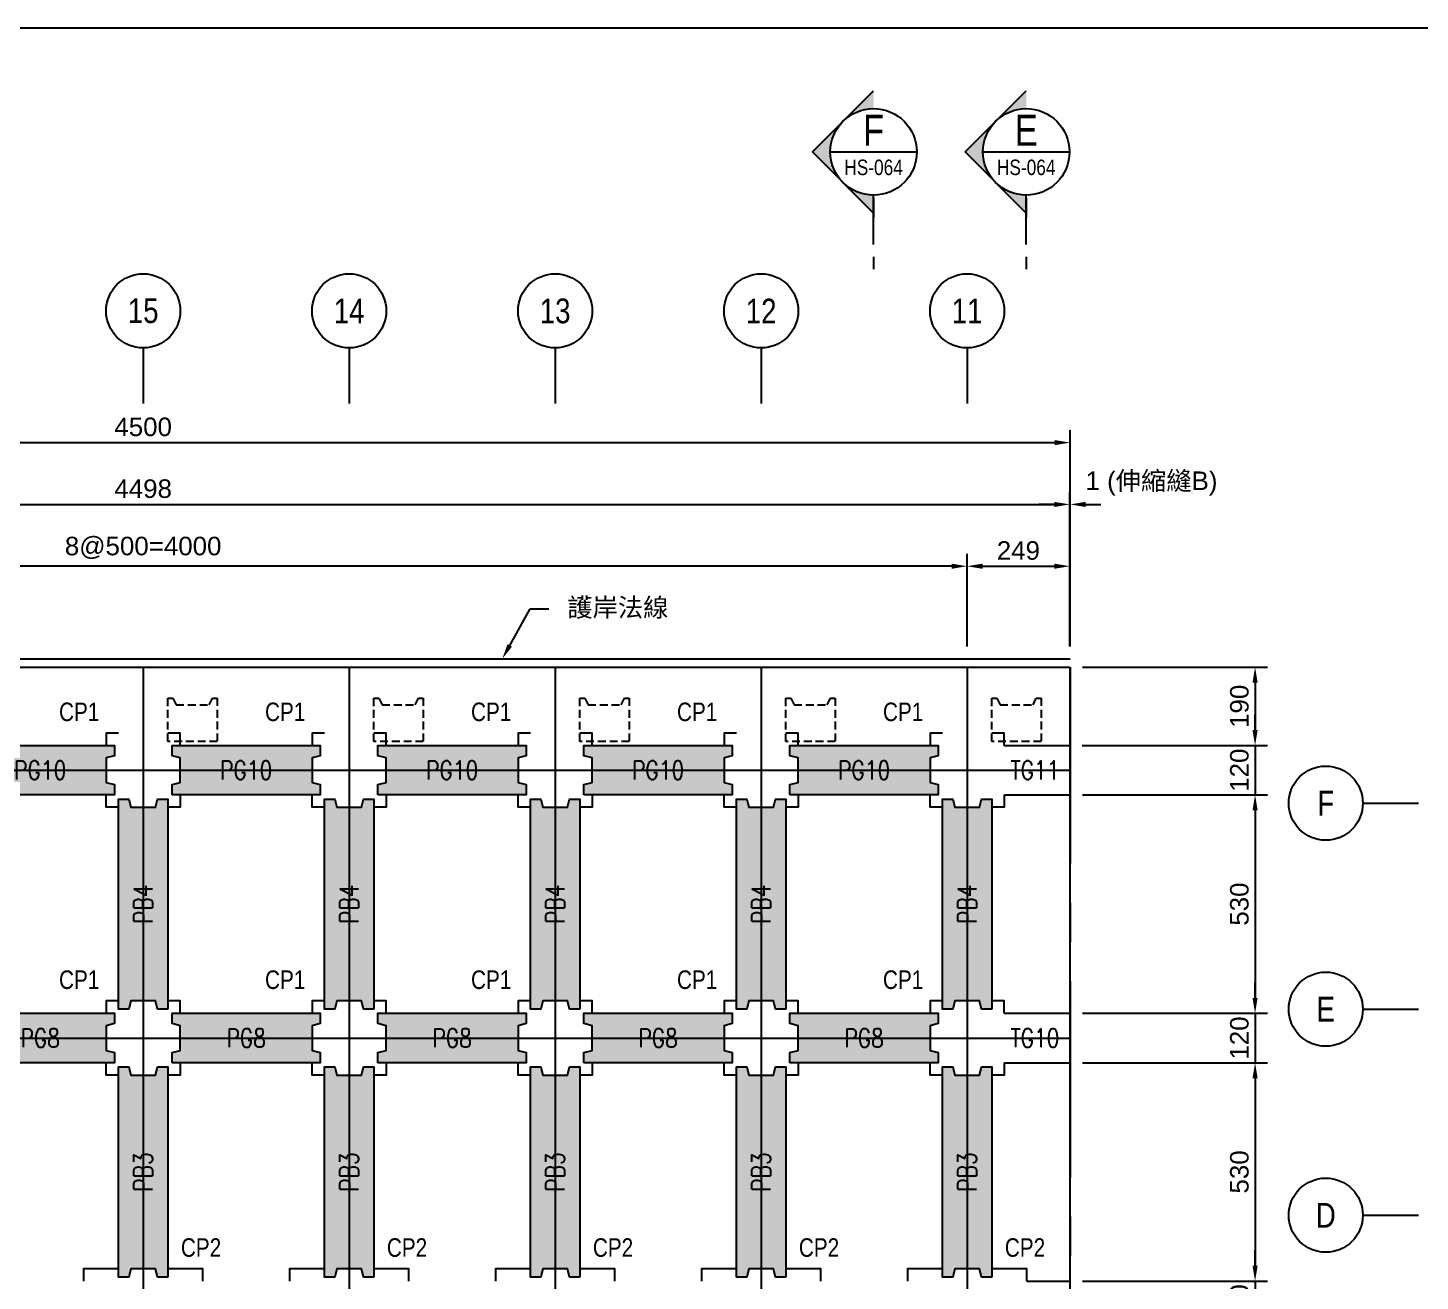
# Model space of a CAD drawing. Header units: millimetres. Extents: x 4668 to 40173, y -3560 to 14620.
# Drawn here: x 7717 to 11096, y 11578 to 14620 of the extents above; entities that cross this region are included whole.
import ezdxf
from ezdxf import colors
from ezdxf.entities.mleader import LeaderData, LeaderLine
from ezdxf.enums import TextEntityAlignment as Align
from ezdxf.math import Vec2, Vec3

# ---------------------------------------------------------------- set-up
doc = ezdxf.new("R2010")
doc.units = ezdxf.units.MM
for name, pattern in [('CENTER', [50.8, 31.75, -6.35, 6.35, -6.35]), ('DASHED', [19.05, 12.7, -6.35]), ('HIDDEN', [9.525, 6.35, -3.175])]:
    doc.linetypes.add(name, pattern=pattern)
doc.layers.get('0').transparency = 0.5
for name, color, linetype in [('DIM_03', 1, 'Continuous'), ('HB_DIM', 1, 'Continuous'), ('HB_SYMBOLS', 7, 'Continuous'), ('場鑄梁', 4, 'Continuous'), ('場鑄梁_TXT', 2, 'Continuous'), ('場鑄梁_虛線', 4, 'Continuous'), ('底圖', 7, 'Continuous'), ('預鑄梁', 7, 'Continuous'), ('預鑄梁_TXT', 2, 'Continuous'), ('預鑄梁_外緣', 7, 'Continuous'), ('預鑄樁帽', 6, 'Continuous'), ('預鑄樁帽_TXT', 2, 'Continuous')]:
    doc.layers.add(name, color=color, linetype=linetype)
doc.layers.add('HB_0', color=7, linetype='Continuous', transparency=0.5)
doc.layers.add('預鑄梁_HATCH', color=253, linetype='Continuous', transparency=0.5)
doc.layers.get('預鑄樁帽').off()
doc.styles.get("Standard").update_dxf_attribs({"font": 'arial.ttf'})
doc.styles.add('結構平面-V3$0$STANDARD', font='ROMANS', dxfattribs={"width": 0.8, "bigfont": 'LCHINA.shx'})
doc.dimstyles.new('150cm', dxfattribs={"dimscale": 15, "dimtxt": 3, "dimasz": 2.5, "dimexe": 2, "dimexo": 2, "dimgap": 1, "dimtad": 1, "dimdsep": 46, "dimtxsty": 'Standard', "dimcen": 0, "dimclrt": 2, "dimadec": 0, "dimazin": 0, "dimtfac": 1, "dimtix": 1, "dimtmove": 2, "dimatfit": 3, "dimfxl": 1, "dimtolj": 1, "dimtzin": 0, "dimarcsym": 0})

# ---------------------------------------------------------------- blocks, each defined once
blk = doc.blocks.new('*D560')
at = {"layer": 'Defpoints', "color": 0}
for p in [(10245.5, 13313.2), (9996.5, 13088.2), (10245.5, 13088.2)]:
    blk.add_point(p, dxfattribs=at)
at = {"layer": 'HB_DIM', "color": 0, "lineweight": -2}
for p, q in [((9996.5, 13118.2), (9996.5, 13343.2)), ((10245.5, 13118.2), (10245.5, 13343.2)), ((10034, 13313.2), (10208, 13313.2))]:
    blk.add_line(p, q, dxfattribs=at)
at = {"layer": 'HB_DIM', "color": 0}
for points in [[(10034, 13319.4), (10034, 13306.9), (9996.5, 13313.2)], [(10208, 13306.9), (10208, 13319.4), (10245.5, 13313.2)]]:
    blk.add_solid(points, dxfattribs=at)
at = {"layer": 'HB_DIM', "color": 2, "insert": (10121, 13351.1), "char_height": 45, "attachment_point": 5}
blk.add_mtext('\\A1;249', dxfattribs=at)
blk = doc.blocks.new('*D561')
at = {"layer": 'Defpoints', "color": 0}
for p in [(10245.5, 13463.2), (5747.5, 13088.2), (10245.5, 13088.2)]:
    blk.add_point(p, dxfattribs=at)
at = {"layer": 'HB_DIM', "color": 0, "lineweight": -2}
for p, q in [((5747.5, 13118.2), (5747.5, 13493.2)), ((10245.5, 13118.2), (10245.5, 13493.2)), ((5785, 13463.2), (10208, 13463.2))]:
    blk.add_line(p, q, dxfattribs=at)
at = {"layer": 'HB_DIM', "color": 0}
for points in [[(5785, 13469.4), (5785, 13456.9), (5747.5, 13463.2)], [(10208, 13456.9), (10208, 13469.4), (10245.5, 13463.2)]]:
    blk.add_solid(points, dxfattribs=at)
at = {"layer": 'HB_DIM', "color": 2, "insert": (7996.5, 13501.1), "char_height": 45, "attachment_point": 5}
blk.add_mtext('\\A1;4498', dxfattribs=at)
blk = doc.blocks.new('*D562')
at = {"layer": 'Defpoints', "color": 0}
for p in [(10246.5, 13463.2), (10245.5, 13088.2), (10246.5, 13088.2)]:
    blk.add_point(p, dxfattribs=at)
at = {"layer": 'HB_DIM', "color": 0, "lineweight": -2}
for p, q in [((10245.5, 13118.2), (10245.5, 13493.2)), ((10246.5, 13118.2), (10246.5, 13493.2)), ((10208, 13463.2), (10170.5, 13463.2)), ((10245.5, 13463.2), (10246.5, 13463.2)), ((10284, 13463.2), (10321.5, 13463.2))]:
    blk.add_line(p, q, dxfattribs=at)
at = {"layer": 'HB_DIM', "color": 0}
for points in [[(10208, 13456.9), (10208, 13469.4), (10245.5, 13463.2)], [(10284, 13469.4), (10284, 13456.9), (10246.5, 13463.2)]]:
    blk.add_solid(points, dxfattribs=at)
at = {"layer": 'HB_DIM', "color": 2, "insert": (10444.1, 13513.8), "char_height": 45, "attachment_point": 5}
blk.add_mtext('\\A1;1 (伸縮縫B)', dxfattribs=at)
blk = doc.blocks.new('*D564')
at = {"layer": 'Defpoints', "color": 0}
for p in [(10246.5, 13613.2), (5746.5, 13088.2), (10246.5, 13088.2)]:
    blk.add_point(p, dxfattribs=at)
at = {"layer": 'HB_DIM', "color": 0, "lineweight": -2}
for p, q in [((5746.5, 13118.2), (5746.5, 13643.2)), ((10246.5, 13118.2), (10246.5, 13643.2)), ((5784, 13613.2), (10209, 13613.2))]:
    blk.add_line(p, q, dxfattribs=at)
at = {"layer": 'HB_DIM', "color": 0}
for points in [[(5784, 13619.4), (5784, 13606.9), (5746.5, 13613.2)], [(10209, 13606.9), (10209, 13619.4), (10246.5, 13613.2)]]:
    blk.add_solid(points, dxfattribs=at)
at = {"layer": 'HB_DIM', "color": 2, "insert": (7996.5, 13651.1), "char_height": 45, "attachment_point": 5}
blk.add_mtext('\\A1;4500', dxfattribs=at)
blk = doc.blocks.new('*D571')
at = {"layer": 'Defpoints', "color": 0}
for p in [(5996.5, 13313.2), (5996.5, 13088.2), (9996.5, 13088.2)]:
    blk.add_point(p, dxfattribs=at)
at = {"layer": 'HB_DIM', "color": 0, "lineweight": -2}
for p, q in [((5996.5, 13118.2), (5996.5, 13343.2)), ((9996.5, 13118.2), (9996.5, 13343.2)), ((9959, 13313.2), (6034, 13313.2))]:
    blk.add_line(p, q, dxfattribs=at)
at = {"layer": 'HB_DIM', "color": 0}
for points in [[(6034, 13319.4), (6034, 13306.9), (5996.5, 13313.2)], [(9959, 13306.9), (9959, 13319.4), (9996.5, 13313.2)]]:
    blk.add_solid(points, dxfattribs=at)
at = {"layer": 'HB_DIM', "color": 2, "insert": (7996.5, 13357.7), "char_height": 45, "attachment_point": 5}
blk.add_mtext('\\A1;8@500=4000', dxfattribs=at)
blk = doc.blocks.new('*D572')
at = {"layer": 'Defpoints', "color": 0}
for p in [(10246.5, 13068.2), (10245.5, 12878.2), (10695.5, 12878.2)]:
    blk.add_point(p, dxfattribs=at)
at = {"layer": 'HB_DIM', "color": 0, "lineweight": -2}
for p, q in [((10276.5, 13068.2), (10725.5, 13068.2)), ((10695.5, 13030.7), (10695.5, 12915.7)), ((10275.5, 12878.2), (10725.5, 12878.2))]:
    blk.add_line(p, q, dxfattribs=at)
at = {"layer": 'HB_DIM', "color": 0}
for points in [[(10701.8, 13030.7), (10689.3, 13030.7), (10695.5, 13068.2)], [(10689.3, 12915.7), (10701.8, 12915.7), (10695.5, 12878.2)]]:
    blk.add_solid(points, dxfattribs=at)
at = {"layer": 'HB_DIM', "color": 2, "insert": (10657.6, 12973.2), "char_height": 45, "attachment_point": 5, "rotation": 90}
blk.add_mtext('\\A1;190', dxfattribs=at)
blk = doc.blocks.new('*D573')
at = {"layer": 'Defpoints', "color": 0}
for p in [(10245.5, 12878.2), (10246.5, 12758.2), (10695.5, 12758.2)]:
    blk.add_point(p, dxfattribs=at)
at = {"layer": 'HB_DIM', "color": 0, "lineweight": -2}
for p, q in [((10695.5, 12915.7), (10695.5, 12953.2)), ((10275.5, 12878.2), (10725.5, 12878.2)), ((10695.5, 12878.2), (10695.5, 12758.2)), ((10276.5, 12758.2), (10725.5, 12758.2)), ((10695.5, 12720.7), (10695.5, 12683.2))]:
    blk.add_line(p, q, dxfattribs=at)
at = {"layer": 'HB_DIM', "color": 0}
for points in [[(10689.3, 12915.7), (10701.8, 12915.7), (10695.5, 12878.2)], [(10701.8, 12720.7), (10689.3, 12720.7), (10695.5, 12758.2)]]:
    blk.add_solid(points, dxfattribs=at)
at = {"layer": 'HB_DIM', "color": 2, "insert": (10657.6, 12818.2), "char_height": 45, "attachment_point": 5, "rotation": 90}
blk.add_mtext('\\A1;120', dxfattribs=at)
blk = doc.blocks.new('*D574')
at = {"layer": 'Defpoints', "color": 0}
for p in [(10246.5, 12758.2), (10246.5, 12228.2), (10695.5, 12228.2)]:
    blk.add_point(p, dxfattribs=at)
at = {"layer": 'HB_DIM', "color": 0, "lineweight": -2}
for p, q in [((10276.5, 12758.2), (10725.5, 12758.2)), ((10695.5, 12720.7), (10695.5, 12265.7)), ((10276.5, 12228.2), (10725.5, 12228.2))]:
    blk.add_line(p, q, dxfattribs=at)
at = {"layer": 'HB_DIM', "color": 0}
for points in [[(10701.8, 12720.7), (10689.3, 12720.7), (10695.5, 12758.2)], [(10689.3, 12265.7), (10701.8, 12265.7), (10695.5, 12228.2)]]:
    blk.add_solid(points, dxfattribs=at)
at = {"layer": 'HB_DIM', "color": 2, "insert": (10657.6, 12493.2), "char_height": 45, "attachment_point": 5, "rotation": 90}
blk.add_mtext('\\A1;530', dxfattribs=at)
blk = doc.blocks.new('*D575')
at = {"layer": 'Defpoints', "color": 0}
for p in [(10246.5, 12228.2), (10246.5, 12108.2), (10695.5, 12108.2)]:
    blk.add_point(p, dxfattribs=at)
at = {"layer": 'HB_DIM', "color": 0, "lineweight": -2}
for p, q in [((10695.5, 12265.7), (10695.5, 12303.2)), ((10276.5, 12228.2), (10725.5, 12228.2)), ((10695.5, 12228.2), (10695.5, 12108.2)), ((10276.5, 12108.2), (10725.5, 12108.2)), ((10695.5, 12070.7), (10695.5, 12033.2))]:
    blk.add_line(p, q, dxfattribs=at)
at = {"layer": 'HB_DIM', "color": 0}
for points in [[(10689.3, 12265.7), (10701.8, 12265.7), (10695.5, 12228.2)], [(10701.8, 12070.7), (10689.3, 12070.7), (10695.5, 12108.2)]]:
    blk.add_solid(points, dxfattribs=at)
at = {"layer": 'HB_DIM', "color": 2, "insert": (10657.6, 12168.2), "char_height": 45, "attachment_point": 5, "rotation": 90}
blk.add_mtext('\\A1;120', dxfattribs=at)
blk = doc.blocks.new('*D576')
at = {"layer": 'Defpoints', "color": 0}
for p in [(10246.5, 12108.2), (10246.5, 11578.2), (10695.5, 11578.2)]:
    blk.add_point(p, dxfattribs=at)
at = {"layer": 'HB_DIM', "color": 0, "lineweight": -2}
for p, q in [((10276.5, 12108.2), (10725.5, 12108.2)), ((10695.5, 12070.7), (10695.5, 11615.7)), ((10276.5, 11578.2), (10725.5, 11578.2))]:
    blk.add_line(p, q, dxfattribs=at)
at = {"layer": 'HB_DIM', "color": 0}
for points in [[(10701.8, 12070.7), (10689.3, 12070.7), (10695.5, 12108.2)], [(10689.3, 11615.7), (10701.8, 11615.7), (10695.5, 11578.2)]]:
    blk.add_solid(points, dxfattribs=at)
at = {"layer": 'HB_DIM', "color": 2, "insert": (10657.6, 11843.2), "char_height": 45, "attachment_point": 5, "rotation": 90}
blk.add_mtext('\\A1;530', dxfattribs=at)
blk = doc.blocks.new('*D577')
at = {"layer": 'Defpoints', "color": 0}
for p in [(10246.5, 11578.2), (10246.5, 11458.2), (10695.5, 11458.2)]:
    blk.add_point(p, dxfattribs=at)
at = {"layer": 'HB_DIM', "color": 0, "lineweight": -2}
for p, q in [((10695.5, 11615.7), (10695.5, 11653.2)), ((10276.5, 11578.2), (10725.5, 11578.2)), ((10695.5, 11578.2), (10695.5, 11458.2)), ((10276.5, 11458.2), (10725.5, 11458.2)), ((10695.5, 11420.7), (10695.5, 11383.2))]:
    blk.add_line(p, q, dxfattribs=at)
at = {"layer": 'HB_DIM', "color": 0}
for points in [[(10689.3, 11615.7), (10701.8, 11615.7), (10695.5, 11578.2)], [(10701.8, 11420.7), (10689.3, 11420.7), (10695.5, 11458.2)]]:
    blk.add_solid(points, dxfattribs=at)
at = {"layer": 'HB_DIM', "color": 2, "insert": (10657.6, 11518.2), "char_height": 45, "attachment_point": 5, "rotation": 90}
blk.add_mtext('\\A1;120', dxfattribs=at)
blk = doc.blocks.new('gr_t')
at = {"layer": 'HB_SYMBOLS', "color": 4, "linetype": 'Continuous'}
blk.add_line((0, -6), (0, -15), dxfattribs=at)
blk.add_circle((0, 0), 6, dxfattribs=at)
at = {"layer": 'HB_SYMBOLS', "color": 4, "linetype": 'Continuous', "width": 0.8}
blk.add_attdef('A', text='', height=4.5, dxfattribs=at).set_placement((0, 0), align=Align.MIDDLE)
blk = doc.blocks.new('PG8')
at = {"layer": '預鑄梁_HATCH'}
blk.add_hatch(color=256, dxfattribs=at).paths.add_polyline_path([(0, 25), (0, 0), (360, 0), (360, 25), (340, 30), (340, 90), (360, 95), (360, 120), (0, 120), (0, 95), (20, 90), (20, 30)])
at = {"layer": '預鑄梁', "linetype": 'DASHED', "ltscale": 50}
blk.add_lwpolyline([(0, 0), (0, 25), (20, 30), (20, 90), (0, 95), (0, 120), (360, 120), (360, 95), (340, 90), (340, 30), (360, 25), (360, 0), (0, 0)], dxfattribs=at)
at = {"layer": '預鑄梁_外緣'}
blk.add_lwpolyline([(0, 0), (0, 25), (20, 30), (20, 90), (0, 95), (0, 120), (360, 120), (360, 95), (340, 90), (340, 30), (360, 25), (360, 0), (0, 0)], dxfattribs=at)
at = {"layer": '預鑄梁_TXT', "linetype": 'Continuous', "style": '結構平面-V3$0$STANDARD', "width": 0.8}
blk.add_text('PG8', height=45, rotation=0, dxfattribs=at).set_placement((180, 60), align=Align.MIDDLE)
blk = doc.blocks.new('PG10')
at = {"layer": '預鑄梁_HATCH'}
blk.add_hatch(color=256, dxfattribs=at).paths.add_polyline_path([(0, 25), (0, 0), (360, 0), (360, 25), (340, 30), (340, 90), (360, 95), (360, 120), (0, 120), (0, 95), (20, 90), (20, 30)])
at = {"layer": '預鑄梁', "linetype": 'DASHED', "ltscale": 50}
blk.add_lwpolyline([(0, 0), (0, 25), (20, 30), (20, 90), (0, 95), (0, 120), (360, 120), (360, 95), (340, 90), (340, 30), (360, 25), (360, 0), (0, 0)], dxfattribs=at)
at = {"layer": '預鑄梁_外緣'}
blk.add_lwpolyline([(0, 0), (0, 25), (20, 30), (20, 90), (0, 95), (0, 120), (360, 120), (360, 95), (340, 90), (340, 30), (360, 25), (360, 0), (0, 0)], dxfattribs=at)
at = {"layer": '預鑄梁_TXT', "linetype": 'Continuous', "style": '結構平面-V3$0$STANDARD', "width": 0.8}
blk.add_text('PG10', height=45, rotation=0, dxfattribs=at).set_placement((180, 60), align=Align.MIDDLE)
blk = doc.blocks.new('PB3')
at = {"layer": '預鑄梁_HATCH'}
blk.add_hatch(color=256, dxfattribs=at).paths.add_polyline_path([(-25, 0), (0, 0), (0, 510), (-25, 510), (-30, 490), (-90, 490), (-95, 510), (-120, 510), (-120, 0), (-95, 0), (-90, 20), (-30, 20)])
at = {"layer": '預鑄梁', "linetype": 'DASHED', "ltscale": 50}
blk.add_lwpolyline([(0, 0), (-25, 0), (-30, 20), (-90, 20), (-95, 0), (-120, 0), (-120, 510), (-95, 510), (-90, 490), (-30, 490), (-25, 510), (0, 510), (0, 0)], dxfattribs=at)
at = {"layer": '預鑄梁_外緣'}
blk.add_lwpolyline([(0, 0), (-25, 0), (-30, 20), (-90, 20), (-95, 0), (-120, 0), (-120, 510), (-95, 510), (-90, 490), (-30, 490), (-25, 510), (0, 510), (0, 0)], dxfattribs=at)
at = {"layer": '預鑄梁_TXT', "linetype": 'Continuous', "style": '結構平面-V3$0$STANDARD', "width": 0.8}
blk.add_text('PB3', height=45, rotation=90, dxfattribs=at).set_placement((-60, 255), align=Align.MIDDLE)
blk = doc.blocks.new('PB4')
at = {"layer": '預鑄梁_HATCH'}
blk.add_hatch(color=256, dxfattribs=at).paths.add_polyline_path([(-25, 0), (0, 0), (0, 510), (-25, 510), (-30, 490), (-90, 490), (-95, 510), (-120, 510), (-120, 0), (-95, 0), (-90, 20), (-30, 20)])
at = {"layer": '預鑄梁', "linetype": 'DASHED', "ltscale": 50}
blk.add_lwpolyline([(0, 0), (-25, 0), (-30, 20), (-90, 20), (-95, 0), (-120, 0), (-120, 510), (-95, 510), (-90, 490), (-30, 490), (-25, 510), (0, 510), (0, 0)], dxfattribs=at)
at = {"layer": '預鑄梁_外緣'}
blk.add_lwpolyline([(0, 0), (-25, 0), (-30, 20), (-90, 20), (-95, 0), (-120, 0), (-120, 510), (-95, 510), (-90, 490), (-30, 490), (-25, 510), (0, 510), (0, 0)], dxfattribs=at)
at = {"layer": '預鑄梁_TXT', "linetype": 'Continuous', "style": '結構平面-V3$0$STANDARD', "width": 0.8}
blk.add_text('PB4', height=45, rotation=90, dxfattribs=at).set_placement((-60, 255), align=Align.MIDDLE)
blk = doc.blocks.new('PB5')
at = {"layer": 'HB_0', "color": 1, "linetype": 'HIDDEN', "ltscale": 3}
blk.add_lwpolyline([(0, 0), (0, 105), (12, 105), (20, 89), (100, 89), (108, 105), (120, 105), (120, 0), (0, 0)], dxfattribs=at)
blk = doc.blocks.new('CP1')
at = {"layer": '預鑄樁帽_TXT', "linetype": 'Continuous', "width": 0.8}
blk.add_text('CP1', height=45, dxfattribs=at).set_placement((-255.3, 241.6), align=Align.MIDDLE)
blk = doc.blocks.new('CP2')
at = {"layer": '預鑄樁帽_TXT', "linetype": 'Continuous', "width": 0.8}
blk.add_text('CP2', height=45, dxfattribs=at).set_placement((-14.5, 241.6), align=Align.MIDDLE)
blk = doc.blocks.new('SEC2U0-n')
at = {"color": 2, "linetype": 'Continuous'}
for p, q in [((-9.9, 0), (0, 9.9)), ((0, 9.9), (9.9, 0)), ((-7.51, 0), (-10.62, 0))]:
    blk.add_line(p, q, dxfattribs=at)
at = {"color": 3}
for p, q in [((-17, 0), (-19, 0)), ((-15, 0), (-7, 0))]:
    blk.add_line(p, q, dxfattribs=at)
at = {"color": 2, "linetype": 'Continuous'}
blk.add_circle((0, 0), 7, dxfattribs=at)
for points in [[(0, 9.9), (-3.5, 6.06), (-4.95, 4.95), (-4.26, 5.55)], [(0, 9.9), (-1.81, 6.76), (-3.5, 6.06), (-1.81, 6.76)], [(0, 9.9), (0, 7), (-1.81, 6.76), (-0.91, 6.94)], [(0, 9.9), (3.5, 6.06), (4.95, 4.95), (4.26, 5.55)], [(0, 9.9), (1.81, 6.76), (3.5, 6.06), (1.81, 6.76)], [(0, 9.9), (0, 7), (1.81, 6.76), (0.91, 6.94)], [(-9.9, 0), (-6.06, 3.5), (-4.95, 4.95), (-5.55, 4.26)], [(9.9, 0), (6.06, 3.5), (4.95, 4.95), (5.55, 4.26)], [(-9.9, 0), (-6.76, 1.81), (-6.06, 3.5), (-6.76, 1.81)], [(9.9, 0), (6.76, 1.81), (6.06, 3.5), (6.76, 1.81)], [(-9.9, 0), (-7, 0), (-6.76, 1.81), (-6.94, 0.91)], [(9.9, 0), (7, 0), (6.76, 1.81), (6.94, 0.91)]]:
    blk.add_solid(points, dxfattribs=at)
blk = doc.blocks.new('ST-n')
at = {"color": 2}
blk.add_line((-7, 0), (7, 0), dxfattribs=at)
blk.add_circle((0, 0), 7, dxfattribs=at)
at = {"color": 3, "width": 0.8}
blk.add_attdef('A', text='', height=4.5, dxfattribs=at).set_placement((0, 3.5), align=Align.MIDDLE)
at = {"color": 1, "width": 0.8}
blk.add_attdef('HB2002', text='', height=2.5, dxfattribs=at).set_placement((0, -2.5), align=Align.MIDDLE)

msp = doc.modelspace()

# ---------------------------------------------------------------- linework, layer by layer
at = {"layer": 'Defpoints', "color": 217, "true_color": 0x93278f}
msp.add_lwpolyline([(16503.213, 7667.236), (13510.713, 7667.236), (13510.713, 6332.236), (4668.213, 6332.236), (4668.213, 14619.736), (16503.213, 14619.736)], close=True, dxfattribs=at)
at = {"layer": '場鑄梁'}
for p, q in [((10086.543, 12878.16), (10245.543, 12878.16)), ((10086.543, 12758.16), (10245.543, 12758.16)), ((10086.543, 12228.16), (10245.543, 12228.16)), ((10086.543, 12108.16), (10245.543, 12108.16)), ((10141.543, 11578.16), (10245.543, 11578.16))]:
    msp.add_line(p, q, dxfattribs=at)
for points in [[(7936.543, 12908.16), (7906.543, 12908.16), (7906.543, 12878.16)], [(8086.543, 12878.16), (8086.543, 12908.16), (8056.543, 12908.16)], [(8436.543, 12908.16), (8406.543, 12908.16), (8406.543, 12878.16)], [(8586.543, 12878.16), (8586.543, 12908.16), (8556.543, 12908.16)], [(8936.543, 12908.16), (8906.543, 12908.16), (8906.543, 12878.16)], [(9086.543, 12878.16), (9086.543, 12908.16), (9056.543, 12908.16)], [(9436.543, 12908.16), (9406.543, 12908.16), (9406.543, 12878.16)], [(9586.543, 12878.16), (9586.543, 12908.16), (9556.543, 12908.16)], [(9936.543, 12908.16), (9906.543, 12908.16), (9906.543, 12878.16)], [(10086.543, 12878.16), (10086.543, 12908.16), (10056.543, 12908.16)], [(7936.543, 12728.16), (7906.543, 12728.16), (7906.543, 12758.16)], [(8086.543, 12758.16), (8086.543, 12728.16), (8056.543, 12728.16)], [(8436.543, 12728.16), (8406.543, 12728.16), (8406.543, 12758.16)], [(8586.543, 12758.16), (8586.543, 12728.16), (8556.543, 12728.16)], [(8936.543, 12728.16), (8906.543, 12728.16), (8906.543, 12758.16)], [(9086.543, 12758.16), (9086.543, 12728.16), (9056.543, 12728.16)], [(9436.543, 12728.16), (9406.543, 12728.16), (9406.543, 12758.16)], [(9586.543, 12758.16), (9586.543, 12728.16), (9556.543, 12728.16)], [(9936.543, 12728.16), (9906.543, 12728.16), (9906.543, 12758.16)], [(10086.543, 12758.16), (10086.543, 12728.16), (10056.543, 12728.16)], [(7936.543, 12258.16), (7906.543, 12258.16), (7906.543, 12228.16)], [(8086.543, 12228.16), (8086.543, 12258.16), (8056.543, 12258.16)], [(8436.543, 12258.16), (8406.543, 12258.16), (8406.543, 12228.16)], [(8586.543, 12228.16), (8586.543, 12258.16), (8556.543, 12258.16)], [(8936.543, 12258.16), (8906.543, 12258.16), (8906.543, 12228.16)], [(9086.543, 12228.16), (9086.543, 12258.16), (9056.543, 12258.16)], [(9436.543, 12258.16), (9406.543, 12258.16), (9406.543, 12228.16)], [(9586.543, 12228.16), (9586.543, 12258.16), (9556.543, 12258.16)], [(9936.543, 12258.16), (9906.543, 12258.16), (9906.543, 12228.16)], [(10086.543, 12228.16), (10086.543, 12258.16), (10056.543, 12258.16)], [(7936.543, 12078.16), (7906.543, 12078.16), (7906.543, 12108.16)], [(8086.543, 12108.16), (8086.543, 12078.16), (8056.543, 12078.16)], [(8436.543, 12078.16), (8406.543, 12078.16), (8406.543, 12108.16)], [(8586.543, 12108.16), (8586.543, 12078.16), (8556.543, 12078.16)], [(8936.543, 12078.16), (8906.543, 12078.16), (8906.543, 12108.16)], [(9086.543, 12108.16), (9086.543, 12078.16), (9056.543, 12078.16)], [(9436.543, 12078.16), (9406.543, 12078.16), (9406.543, 12108.16)], [(9586.543, 12108.16), (9586.543, 12078.16), (9556.543, 12078.16)], [(9936.543, 12078.16), (9906.543, 12078.16), (9906.543, 12108.16)], [(10086.543, 12108.16), (10086.543, 12078.16), (10056.543, 12078.16)], [(7936.543, 11608.16), (7851.543, 11608.16), (7851.543, 11578.16)], [(8141.543, 11578.16), (8141.543, 11608.16), (8056.543, 11608.16)], [(8436.543, 11608.16), (8351.543, 11608.16), (8351.543, 11578.16)], [(8641.543, 11578.16), (8641.543, 11608.16), (8556.543, 11608.16)], [(8936.543, 11608.16), (8851.543, 11608.16), (8851.543, 11578.16)], [(9141.543, 11578.16), (9141.543, 11608.16), (9056.543, 11608.16)], [(9436.543, 11608.16), (9351.543, 11608.16), (9351.543, 11578.16)], [(9641.543, 11578.16), (9641.543, 11608.16), (9556.543, 11608.16)], [(9936.543, 11608.16), (9851.543, 11608.16), (9851.543, 11578.16)], [(10141.543, 11578.16), (10141.543, 11608.16), (10056.543, 11608.16)]]:
    msp.add_lwpolyline(points, dxfattribs=at)
at = {"layer": '場鑄梁_虛線', "linetype": 'DASHED', "ltscale": 50}
for p, q in [((10086.543, 12878.16), (10245.543, 12878.16)), ((10086.543, 12758.16), (10245.543, 12758.16)), ((10086.543, 12228.16), (10245.543, 12228.16)), ((10086.543, 12108.16), (10245.543, 12108.16)), ((10141.543, 11578.16), (10245.543, 11578.16))]:
    msp.add_line(p, q, dxfattribs=at)
for points in [[(7936.543, 12908.16), (7906.543, 12908.16), (7906.543, 12878.16)], [(8086.543, 12878.16), (8086.543, 12908.16), (8056.543, 12908.16)], [(8436.543, 12908.16), (8406.543, 12908.16), (8406.543, 12878.16)], [(8586.543, 12878.16), (8586.543, 12908.16), (8556.543, 12908.16)], [(8936.543, 12908.16), (8906.543, 12908.16), (8906.543, 12878.16)], [(9086.543, 12878.16), (9086.543, 12908.16), (9056.543, 12908.16)], [(9436.543, 12908.16), (9406.543, 12908.16), (9406.543, 12878.16)], [(9586.543, 12878.16), (9586.543, 12908.16), (9556.543, 12908.16)], [(9936.543, 12908.16), (9906.543, 12908.16), (9906.543, 12878.16)], [(10086.543, 12878.16), (10086.543, 12908.16), (10056.543, 12908.16)], [(7936.543, 12728.16), (7906.543, 12728.16), (7906.543, 12758.16)], [(8086.543, 12758.16), (8086.543, 12728.16), (8056.543, 12728.16)], [(8436.543, 12728.16), (8406.543, 12728.16), (8406.543, 12758.16)], [(8586.543, 12758.16), (8586.543, 12728.16), (8556.543, 12728.16)], [(8936.543, 12728.16), (8906.543, 12728.16), (8906.543, 12758.16)], [(9086.543, 12758.16), (9086.543, 12728.16), (9056.543, 12728.16)], [(9436.543, 12728.16), (9406.543, 12728.16), (9406.543, 12758.16)], [(9586.543, 12758.16), (9586.543, 12728.16), (9556.543, 12728.16)], [(9936.543, 12728.16), (9906.543, 12728.16), (9906.543, 12758.16)], [(10086.543, 12758.16), (10086.543, 12728.16), (10056.543, 12728.16)], [(7936.543, 12258.16), (7906.543, 12258.16), (7906.543, 12228.16)], [(8086.543, 12228.16), (8086.543, 12258.16), (8056.543, 12258.16)], [(8436.543, 12258.16), (8406.543, 12258.16), (8406.543, 12228.16)], [(8586.543, 12228.16), (8586.543, 12258.16), (8556.543, 12258.16)], [(8936.543, 12258.16), (8906.543, 12258.16), (8906.543, 12228.16)], [(9086.543, 12228.16), (9086.543, 12258.16), (9056.543, 12258.16)], [(9436.543, 12258.16), (9406.543, 12258.16), (9406.543, 12228.16)], [(9586.543, 12228.16), (9586.543, 12258.16), (9556.543, 12258.16)], [(9936.543, 12258.16), (9906.543, 12258.16), (9906.543, 12228.16)], [(10086.543, 12228.16), (10086.543, 12258.16), (10056.543, 12258.16)], [(7936.543, 12078.16), (7906.543, 12078.16), (7906.543, 12108.16)], [(8086.543, 12108.16), (8086.543, 12078.16), (8056.543, 12078.16)], [(8436.543, 12078.16), (8406.543, 12078.16), (8406.543, 12108.16)], [(8586.543, 12108.16), (8586.543, 12078.16), (8556.543, 12078.16)], [(8936.543, 12078.16), (8906.543, 12078.16), (8906.543, 12108.16)], [(9086.543, 12108.16), (9086.543, 12078.16), (9056.543, 12078.16)], [(9436.543, 12078.16), (9406.543, 12078.16), (9406.543, 12108.16)], [(9586.543, 12108.16), (9586.543, 12078.16), (9556.543, 12078.16)], [(9936.543, 12078.16), (9906.543, 12078.16), (9906.543, 12108.16)], [(10086.543, 12108.16), (10086.543, 12078.16), (10056.543, 12078.16)], [(7936.543, 11608.16), (7851.543, 11608.16), (7851.543, 11578.16)], [(8141.543, 11578.16), (8141.543, 11608.16), (8056.543, 11608.16)], [(8436.543, 11608.16), (8351.543, 11608.16), (8351.543, 11578.16)], [(8641.543, 11578.16), (8641.543, 11608.16), (8556.543, 11608.16)], [(8936.543, 11608.16), (8851.543, 11608.16), (8851.543, 11578.16)], [(9141.543, 11578.16), (9141.543, 11608.16), (9056.543, 11608.16)], [(9436.543, 11608.16), (9351.543, 11608.16), (9351.543, 11578.16)], [(9641.543, 11578.16), (9641.543, 11608.16), (9556.543, 11608.16)], [(9936.543, 11608.16), (9851.543, 11608.16), (9851.543, 11578.16)], [(10141.543, 11578.16), (10141.543, 11608.16), (10056.543, 11608.16)]]:
    msp.add_lwpolyline(points, dxfattribs=at)
at = {"layer": '底圖'}
msp.add_line((5746.543, 13088.16), (10246.543, 13088.159), dxfattribs=at)
at = {"layer": '底圖', "color": 252, "linetype": 'CENTER', "ltscale": 150}
for p, q in [((7996.543, 13068.16), (7996.543, 10088.16)), ((8496.543, 13068.16), (8496.543, 10088.16)), ((8996.543, 13068.16), (8996.543, 10088.16)), ((9496.543, 13068.16), (9496.543, 10088.16)), ((9996.543, 13068.16), (9996.543, 10088.16)), ((5747.543, 12818.16), (10246.543, 12818.16)), ((5747.543, 12168.16), (10246.543, 12168.16))]:
    msp.add_line(p, q, dxfattribs=at)
at = {"layer": '底圖', "linetype": 'CENTER', "ltscale": 15}
msp.add_line((10246.543, 13068.16), (10246.543, 10088.16), dxfattribs=at)
at = {"layer": '底圖', "color": 4, "linetype": 'Continuous'}
msp.add_lwpolyline([(10245.543, 13068.16), (10245.543, 10088.16), (5747.543, 10088.16), (5747.543, 13068.16), (10245.543, 13068.16)], dxfattribs=at)

# ---------------------------------------------------------------- block references
at = {"layer": 'DIM_03', "xscale": 14.99999999999999, "yscale": 14.99999999999999, "zscale": 14.99999999999999, "rotation": 90.00000086103375}
for p in [(9769.51, 14318.735), (10139.967, 14318.735)]:
    msp.add_blockref('SEC2U0-n', p, dxfattribs=at)
at = {"layer": 'DIM_03', "linetype": 'Continuous'}
ref = msp.add_blockref('ST-n', (9769.51, 14318.735), dxfattribs=dict(at, xscale=14.99999999999999, yscale=14.99999999999999, zscale=14.99999999999999, rotation=7.778254040857746e-07))
ref.add_attrib('HB2002', 'HS-064', dxfattribs={"layer": '0', "color": 1, "height": 37.5, "rotation": 359.999999, "width": 0.8}).set_placement((9769.51, 14281.235), align=Align.MIDDLE)
ref.add_attrib('A', 'F', dxfattribs={"layer": '0', "color": 3, "height": 75, "rotation": 359.999999, "width": 0.8}).set_placement((9769.51, 14371.235), align=Align.MIDDLE)
ref = msp.add_blockref('ST-n', (10139.967, 14318.735), dxfattribs=dict(at, xscale=14.99999999999999, yscale=14.99999999999999, zscale=14.99999999999999, rotation=7.778254040857746e-07))
ref.add_attrib('HB2002', 'HS-064', dxfattribs={"layer": '0', "color": 1, "height": 37.5, "rotation": 359.999999, "width": 0.8}).set_placement((10139.967, 14281.235), align=Align.MIDDLE)
ref.add_attrib('A', 'E', dxfattribs={"layer": '0', "color": 3, "height": 75, "rotation": 359.999999, "width": 0.8}).set_placement((10139.967, 14371.235), align=Align.MIDDLE)
at = {"layer": '底圖'}
ref = msp.add_blockref('gr_t', (7996.543, 13932.85), dxfattribs=dict(at, xscale=15, yscale=15, zscale=15))
ref.add_attrib('A', '15', dxfattribs={"layer": 'HB_SYMBOLS', "color": 4, "linetype": 'Continuous', "height": 60, "width": 0.8}).set_placement((7996.543, 13932.85), align=Align.MIDDLE)
ref = msp.add_blockref('gr_t', (8496.543, 13932.85), dxfattribs=dict(at, xscale=15, yscale=15, zscale=15))
ref.add_attrib('A', '14', dxfattribs={"layer": 'HB_SYMBOLS', "color": 4, "linetype": 'Continuous', "height": 60, "width": 0.8}).set_placement((8496.543, 13932.85), align=Align.MIDDLE)
ref = msp.add_blockref('gr_t', (8996.543, 13932.85), dxfattribs=dict(at, xscale=15, yscale=15, zscale=15))
ref.add_attrib('A', '13', dxfattribs={"layer": 'HB_SYMBOLS', "color": 4, "linetype": 'Continuous', "height": 60, "width": 0.8}).set_placement((8996.543, 13932.85), align=Align.MIDDLE)
ref = msp.add_blockref('gr_t', (9496.543, 13932.85), dxfattribs=dict(at, xscale=15, yscale=15, zscale=15))
ref.add_attrib('A', '12', dxfattribs={"layer": 'HB_SYMBOLS', "color": 4, "linetype": 'Continuous', "height": 60, "width": 0.8}).set_placement((9496.543, 13932.85), align=Align.MIDDLE)
ref = msp.add_blockref('gr_t', (9996.543, 13932.85), dxfattribs=dict(at, xscale=15, yscale=15, zscale=15))
ref.add_attrib('A', '11', dxfattribs={"layer": 'HB_SYMBOLS', "color": 4, "linetype": 'Continuous', "height": 60, "width": 0.8}).set_placement((9996.543, 13932.85), align=Align.MIDDLE)
ref = msp.add_blockref('gr_t', (10867.117, 12738.16), dxfattribs=dict(at, xscale=15, yscale=15, zscale=15, rotation=90))
ref.add_attrib('A', 'F', dxfattribs={"layer": 'HB_SYMBOLS', "color": 4, "linetype": 'Continuous', "height": 60, "width": 0.8}).set_placement((10867.117, 12738.16), align=Align.MIDDLE)
ref = msp.add_blockref('gr_t', (10867.117, 12238.16), dxfattribs=dict(at, xscale=15, yscale=15, zscale=15, rotation=90))
ref.add_attrib('A', 'E', dxfattribs={"layer": 'HB_SYMBOLS', "color": 4, "linetype": 'Continuous', "height": 60, "width": 0.8}).set_placement((10867.117, 12238.16), align=Align.MIDDLE)
ref = msp.add_blockref('gr_t', (10867.117, 11738.16), dxfattribs=dict(at, xscale=15, yscale=15, zscale=15, rotation=90))
ref.add_attrib('A', 'D', dxfattribs={"layer": 'HB_SYMBOLS', "color": 4, "linetype": 'Continuous', "height": 60, "width": 0.8}).set_placement((10867.117, 11738.16), align=Align.MIDDLE)
at = {"layer": '預鑄梁'}
for name, p in [('PB5', (8056.543, 12888.16)), ('PB5', (8556.543, 12888.16)), ('PB5', (9056.543, 12888.16)), ('PB5', (9556.543, 12888.16)), ('PB5', (10056.543, 12888.16)), ('PG10', (7566.543, 12758.16)), ('PG10', (8066.543, 12758.16)), ('PG10', (8566.543, 12758.16)), ('PG10', (9066.543, 12758.16)), ('PG10', (9566.543, 12758.16)), ('PB4', (8056.543, 12238.16)), ('PB4', (8556.543, 12238.16)), ('PB4', (9056.543, 12238.16)), ('PB4', (9556.543, 12238.16)), ('PB4', (10056.543, 12238.16)), ('PG8', (7566.543, 12108.16)), ('PG8', (8066.543, 12108.16)), ('PG8', (8566.543, 12108.16)), ('PG8', (9066.543, 12108.16)), ('PG8', (9566.543, 12108.16)), ('PB3', (8056.543, 11588.16)), ('PB3', (8556.543, 11588.16)), ('PB3', (9056.543, 11588.16)), ('PB3', (9556.543, 11588.16)), ('PB3', (10056.543, 11588.16))]:
    msp.add_blockref(name, p, dxfattribs=at)
at = {"layer": '預鑄樁帽'}
for name, p in [('CP1', (8096.543, 12718.16)), ('CP1', (8596.543, 12718.16)), ('CP1', (9096.543, 12718.16)), ('CP1', (9596.543, 12718.16)), ('CP1', (10096.543, 12718.16)), ('CP1', (8096.543, 12068.16)), ('CP1', (8596.543, 12068.16)), ('CP1', (9096.543, 12068.16)), ('CP1', (9596.543, 12068.16)), ('CP1', (10096.543, 12068.16)), ('CP2', (8151.543, 11418.16)), ('CP2', (8651.543, 11418.16)), ('CP2', (9151.543, 11418.16)), ('CP2', (9651.543, 11418.16)), ('CP2', (10151.543, 11418.16))]:
    msp.add_blockref(name, p, dxfattribs=at)

# ---------------------------------------------------------------- texts
at = {"layer": '場鑄梁_TXT', "color": 2, "style": '結構平面-V3$0$STANDARD', "width": 0.8}
for s, p in [('TG11', (10161.183, 12818.16)), ('TG10', (10161.183, 12168.16))]:
    msp.add_text(s, height=45, rotation=0, dxfattribs=at).set_placement(p, align=Align.MIDDLE)

# ---------------------------------------------------------------- dimensions: what is measured, and where the dimension line sits
at = {"layer": 'HB_DIM'}
for base, p1, p2, picture, middle in [((10246.543, 13613.16), (5746.543, 13088.16), (10246.543, 13088.159), '*D564', (7996.543, 13651.132)), ((10245.543, 13463.16), (5747.543, 13088.16), (10245.543, 13088.16), '*D561', (7996.543, 13501.132)), ((10245.543, 13313.16), (9996.543, 13088.16), (10245.543, 13088.16), '*D560', (10121.043, 13351.132))]:
    dim = msp.add_linear_dim(base=base, p1=p1, p2=p2, dimstyle='150cm', dxfattribs=at)
    dim.commit()
    dim.dimension.update_dxf_attribs({"geometry": picture, "text_midpoint": middle})
dim = msp.add_linear_dim(base=(10246.543, 13463.16), p1=(10245.543, 13088.16), p2=(10246.543, 13088.159), text='<> (伸縮縫B)', dimstyle='150cm', dxfattribs=at)
dim.commit()
dim.dimension.update_dxf_attribs({"geometry": '*D562', "text_midpoint": (10444.087, 13513.785), "dimtype": 160})
dim = msp.add_linear_dim(base=(5996.543, 13313.16), p1=(9996.543, 13088.16), p2=(5996.543, 13088.16), text='8@500=<>', dimstyle='150cm', dxfattribs=at)
dim.commit()
dim.dimension.update_dxf_attribs({"geometry": '*D571', "text_midpoint": (7996.543, 13357.657)})
for base, p1, p2, picture, middle in [((10695.543, 12878.16), (10246.543, 13068.16), (10245.543, 12878.16), '*D572', (10657.57, 12973.16)), ((10695.543, 12758.16), (10245.543, 12878.16), (10246.543, 12758.16), '*D573', (10657.57, 12818.16)), ((10695.543, 12228.16), (10246.543, 12758.16), (10246.543, 12228.16), '*D574', (10657.57, 12493.16)), ((10695.543, 12108.16), (10246.543, 12228.16), (10246.543, 12108.16), '*D575', (10657.57, 12168.16)), ((10695.543, 11578.16), (10246.543, 12108.16), (10246.543, 11578.16), '*D576', (10657.57, 11843.16)), ((10695.543, 11458.16), (10246.543, 11578.16), (10246.543, 11458.16), '*D577', (10657.57, 11518.16))]:
    dim = msp.add_linear_dim(base=base, p1=p1, p2=p2, angle=90, dimstyle='150cm', dxfattribs=at)
    dim.commit()
    dim.dimension.update_dxf_attribs({"geometry": picture, "text_midpoint": middle})

# ---------------------------------------------------------------- leaders
at = {"layer": 'HB_0'}
ml = msp.add_multileader_mtext('Standard', dxfattribs=at)
ml.set_content('護岸法線', color=2)
ml.set_leader_properties(color=1)
ml.build(insert=Vec2(0, 0))
ml.multileader.update_dxf_attribs({"dogleg_length": 3, "arrow_head_size": 37.5, "scale": 15})
ctx = ml.context
ctx.base_point, ctx.scale, ctx.char_height, ctx.arrow_head_size, ctx.landing_gap_size, ctx.plane_origin = Vec3(8980.939, 13208.889), 15, 45, 37.5, 45, Vec3(8868.039, 13088.16)
notes = []
notes.append((ctx, [(0, (1, 1, 0), (8935.939, 13209.784), (1, 0), 45, [(0, [(8868.039, 13088.16)], 0, [])])]))
ctx.mtext.insert, ctx.mtext.flow_direction = Vec3(9025.939, 13235.608), 5
for ctx, leaders in notes:
    for number, flags, end, landing, length, lines in leaders:
        leader = LeaderData()
        leader.index, (leader.has_last_leader_line, leader.has_dogleg_vector, leader.attachment_direction) = number, flags
        leader.last_leader_point, leader.dogleg_vector, leader.dogleg_length = Vec3(end), Vec3(landing), length
        for number, points, colour, breaks in lines:
            line = LeaderLine()
            line.index, line.vertices, line.color, line.breaks = number, Vec3.list(points), colors.encode_raw_color(colour), breaks
            leader.lines.append(line)
        ctx.leaders.append(leader)

doc.saveas('drawing.dxf')
